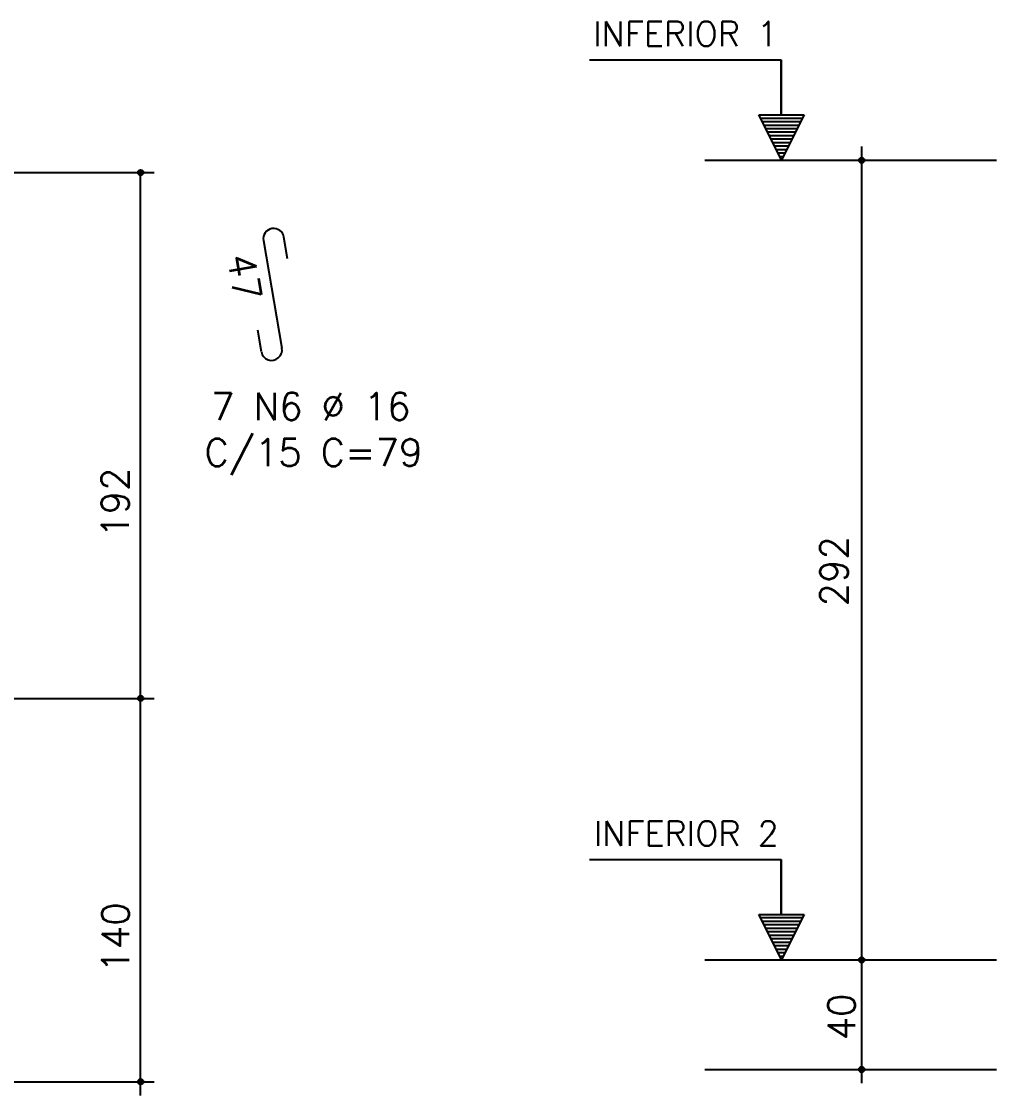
# Model space of a CAD drawing. Extents: x -1.9 to 86, y -1.6 to 60.9.
# Drawn here: x 18.35 to 25.47, y 10.65 to 18.5 of the extents above; entities that cross this region are included whole.
import ezdxf

# ---------------------------------------------------------------- set-up
doc = ezdxf.new("R2010")
doc.units = 0
doc.header["$MEASUREMENT"] = 0
for name, color, linetype in [('PENA_01', 1, 'CONTINUOUS'), ('PENA_02', 2, 'CONTINUOUS'), ('PENA_03', 3, 'CONTINUOUS'), ('PENA_05', 5, 'CONTINUOUS')]:
    doc.layers.add(name, color=color, linetype=linetype)
doc.styles.get("Standard").update_dxf_attribs({"font": 'ROMANS.SHX'})

msp = doc.modelspace()

# ---------------------------------------------------------------- linework, layer by layer
at = {"layer": 'PENA_01', "linetype": 'Continuous'}
for p, q in [((23.340111, 17.484168), (25.470974, 17.484168)), ((23.340111, 11.644168), (25.470974, 11.644168)), ((23.340111, 10.844168), (25.470974, 10.844168))]:
    msp.add_line(p, q, dxfattribs=at)
at = {"layer": 'PENA_02', "linetype": 'Continuous'}
for centre, radius in [((24.486256, 17.484168), 0.02), ((24.486256, 17.484168), 0.01), ((19.219216, 17.394568), 0.02), ((19.219216, 17.394568), 0.01), ((19.219216, 13.554568), 0.02), ((19.219216, 13.554568), 0.01), ((24.486256, 11.644168), 0.02), ((24.486256, 11.644168), 0.01), ((24.486256, 10.844168), 0.02), ((24.486256, 10.844168), 0.01), ((19.219216, 10.754568), 0.02), ((19.219216, 10.754568), 0.01)]:
    msp.add_circle(centre, radius, dxfattribs=at)
at = {"layer": 'PENA_03', "linetype": 'Continuous'}
for p, q in [((23.899109, 18.216033), (22.499109, 18.216033)), ((23.899109, 17.816033), (23.899109, 18.216033)), ((23.900509, 17.816033), (23.900509, 18.217433)), ((23.899809, 17.484168), (23.733876, 17.816033)), ((23.733876, 17.816033), (23.899109, 17.816033)), ((23.899809, 17.48729), (23.736132, 17.814642)), ((24.063485, 17.814642), (23.736132, 17.814642)), ((24.065742, 17.816033), (23.899809, 17.484168)), ((24.063485, 17.814643), (23.899809, 17.487289)), ((23.900509, 17.816033), (24.065742, 17.816033)), ((24.052978, 17.790505), (23.74664, 17.790505)), ((24.040214, 17.764977), (23.759404, 17.764977)), ((24.02745, 17.739449), (23.772168, 17.739449)), ((24.014685, 17.713921), (23.784932, 17.713921)), ((24.001921, 17.688393), (23.797696, 17.688393)), ((23.989157, 17.662865), (23.81046, 17.662865)), ((23.976393, 17.637337), (23.823224, 17.637337)), ((23.963629, 17.611809), (23.835988, 17.611809)), ((23.950865, 17.586281), (23.848752, 17.586281)), ((24.486256, 10.743635), (24.486256, 17.584168)), ((23.938101, 17.560753), (23.861516, 17.560753)), ((23.925337, 17.535224), (23.87428, 17.535224)), ((23.912573, 17.509696), (23.887045, 17.509696)), ((16.8299, 17.394568), (19.319216, 17.394568)), ((19.219216, 10.654035), (19.219216, 17.394568)), ((16.787968, 13.554568), (19.319216, 13.554568)), ((23.899109, 12.376033), (22.499109, 12.376033)), ((23.899109, 11.976033), (23.899109, 12.376033)), ((23.900509, 11.976033), (23.900509, 12.377433)), ((23.899809, 11.644168), (23.733876, 11.976033)), ((23.733876, 11.976033), (23.899109, 11.976033)), ((23.899809, 11.64729), (23.736132, 11.974642)), ((24.063485, 11.974642), (23.736132, 11.974642)), ((24.052978, 11.950505), (23.74664, 11.950505)), ((24.040214, 11.924977), (23.759404, 11.924977)), ((24.065742, 11.976033), (23.899809, 11.644168)), ((24.063485, 11.974643), (23.899809, 11.647289)), ((23.900509, 11.976033), (24.065742, 11.976033)), ((24.02745, 11.899449), (23.772168, 11.899449)), ((24.014685, 11.873921), (23.784932, 11.873921)), ((24.001921, 11.848393), (23.797696, 11.848393)), ((23.989157, 11.822865), (23.81046, 11.822865)), ((23.976393, 11.797337), (23.823224, 11.797337)), ((23.963629, 11.771809), (23.835988, 11.771809)), ((23.950865, 11.746281), (23.848752, 11.746281)), ((23.938101, 11.720753), (23.861516, 11.720753)), ((23.925337, 11.695224), (23.87428, 11.695224)), ((23.912573, 11.669696), (23.887045, 11.669696)), ((16.8299, 10.754568), (19.319216, 10.754568))]:
    msp.add_line(p, q, dxfattribs=at)
at = {"layer": 'PENA_05', "linetype": 'Continuous'}
for p, q in [((20.116245, 16.897647), (20.251167, 16.111614)), ((20.293122, 16.765668), (20.266054, 16.923362)), ((20.101358, 16.085899), (20.07429, 16.243593))]:
    msp.add_line(p, q, dxfattribs=at)
for centre, start, end in [((20.19115, 16.910505), 9.739838, 189.739838), ((20.176262, 16.098757), 189.739838, 9.739838)]:
    msp.add_arc(centre, 0.076, start, end, dxfattribs=at)

# ---------------------------------------------------------------- texts
at = {"layer": 'PENA_03', "linetype": 'Continuous'}
for s, height, p in [('INFERIOR 1', 0.18, (22.524816, 18.317907)), ('7 N6 %%c 16', 0.2, (19.733977, 15.586976)), ('C/15 C=79', 0.2, (19.684544, 15.250832)), ('INFERIOR 2', 0.18, (22.529381, 12.477907))]:
    msp.add_text(s, height=height, dxfattribs=at).set_placement(p)
for s, rotation, p in [('47', 279.739838, (19.849606, 16.783721)), ('192', 90, (19.133822, 14.726374)), ('292', 90, (24.383952, 14.225565)), ('140', 90, (19.135437, 11.550815)), ('40', 90, (24.439283, 11.056392))]:
    msp.add_text(s, height=0.2, rotation=rotation, dxfattribs=at).set_placement(p)

doc.saveas('drawing.dxf')
